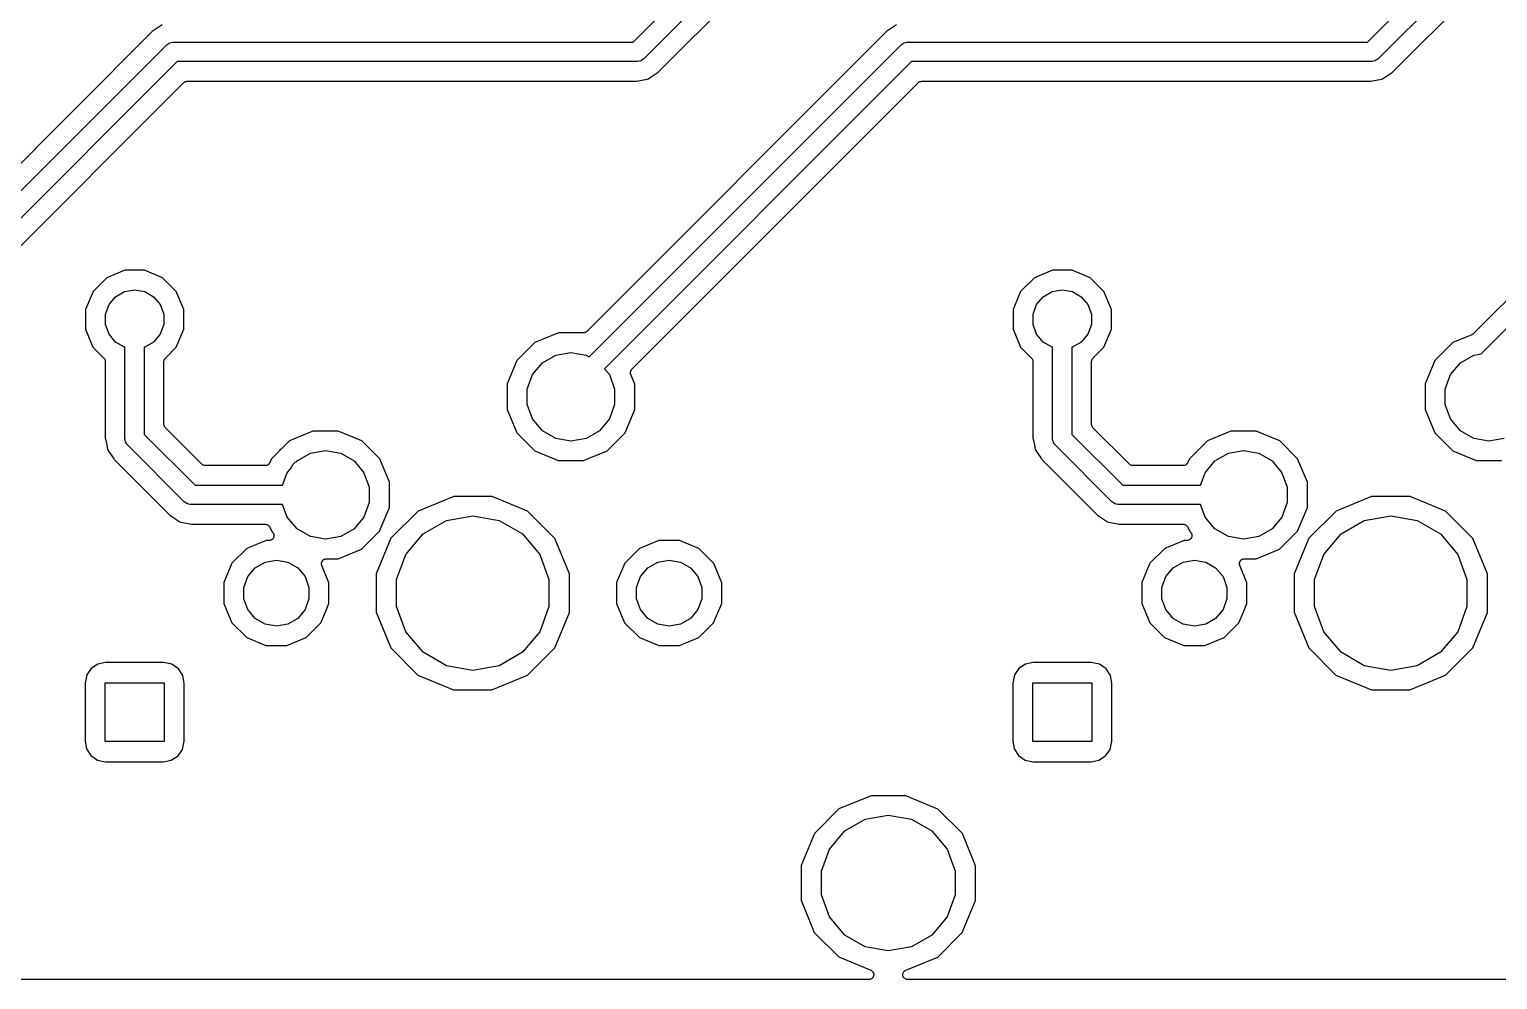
# Model space of a CAD drawing. Extents: x 30 to 169, y -146 to -30.
# Drawn here: x 90.28 to 128.26, y -146 to -121.42 of the extents above; entities that cross this region are included whole.
import ezdxf

# ---------------------------------------------------------------- set-up
doc = ezdxf.new("R2010")
doc.units = 0
doc.header["$MEASUREMENT"] = 0
doc.layers.add('BLACK', color=7, linetype='CONTINUOUS')

msp = doc.modelspace()

# ---------------------------------------------------------------- linework, layer by layer
at = {"layer": 'Black'}
for p, q in [((105.896, -121.75), (108.75, -118.896)), ((124.896, -121.75), (127.75, -118.896)), ((109.177, -119.177), (106.177, -122.177)), ((128.177, -119.177), (125.177, -122.177)), ((106.545, -122.527), (109.501, -119.571)), ((125.545, -122.527), (128.501, -119.571)), ((93.4552, -121.473), (85.6959, -129.232)), ((93.7109, -121.302), (93.4552, -121.473)), ((112.455, -121.473), (104.696, -129.232)), ((112.711, -121.302), (112.455, -121.473)), ((135.455, -121.473), (127.639, -129.289)), ((85.7599, -129.887), (93.8232, -121.823)), ((93.8232, -121.823), (93.8322, -121.817)), ((93.8322, -121.817), (93.8393, -121.808)), ((93.8393, -121.808), (93.8676, -121.792)), ((93.8676, -121.792), (93.8943, -121.773)), ((93.8943, -121.773), (93.905, -121.771)), ((93.905, -121.771), (93.9145, -121.765)), ((93.9145, -121.765), (93.9467, -121.759)), ((93.9467, -121.759), (93.9782, -121.751)), ((93.9782, -121.751), (93.9892, -121.752)), ((93.9892, -121.752), (94, -121.75)), ((94, -121.75), (105.896, -121.75)), ((104.76, -129.887), (112.823, -121.823)), ((112.823, -121.823), (112.832, -121.817)), ((112.832, -121.817), (112.839, -121.808)), ((112.839, -121.808), (112.868, -121.792)), ((112.868, -121.792), (112.894, -121.773)), ((112.894, -121.773), (112.905, -121.771)), ((112.905, -121.771), (112.914, -121.765)), ((112.914, -121.765), (112.947, -121.759)), ((112.947, -121.759), (112.978, -121.751)), ((112.978, -121.751), (112.989, -121.752)), ((112.989, -121.752), (113, -121.75)), ((113, -121.75), (118, -121.75)), ((118, -121.75), (124.896, -121.75)), ((127.863, -129.783), (135.823, -121.823)), ((94.1036, -122.25), (86.1575, -130.196)), ((106, -122.25), (94.1036, -122.25)), ((113.104, -122.25), (105.158, -130.196)), ((106.011, -122.248), (106, -122.25)), ((106.022, -122.249), (106.011, -122.248)), ((106.053, -122.241), (106.022, -122.249)), ((106.086, -122.235), (106.053, -122.241)), ((106.095, -122.229), (106.086, -122.235)), ((106.106, -122.227), (106.095, -122.229)), ((106.132, -122.208), (106.106, -122.227)), ((106.161, -122.192), (106.132, -122.208)), ((106.168, -122.183), (106.161, -122.192)), ((106.177, -122.177), (106.168, -122.183)), ((118, -122.25), (113.104, -122.25)), ((125, -122.25), (118, -122.25)), ((125.011, -122.248), (125, -122.25)), ((125.022, -122.249), (125.011, -122.248)), ((125.053, -122.241), (125.022, -122.249)), ((125.086, -122.235), (125.053, -122.241)), ((125.095, -122.229), (125.086, -122.235)), ((125.106, -122.227), (125.095, -122.229)), ((125.132, -122.208), (125.106, -122.227)), ((125.161, -122.192), (125.132, -122.208)), ((125.168, -122.183), (125.161, -122.192)), ((125.177, -122.177), (125.168, -122.183)), ((106.258, -122.704), (106.289, -122.698)), ((106.289, -122.698), (106.545, -122.527)), ((125.258, -122.704), (125.289, -122.698)), ((125.289, -122.698), (125.545, -122.527)), ((87.9651, -129.107), (94.2768, -122.795)), ((94.2768, -122.795), (94.2814, -122.792)), ((94.2814, -122.792), (94.2849, -122.788)), ((94.2849, -122.788), (94.2993, -122.779)), ((94.2993, -122.779), (94.3129, -122.77)), ((94.3129, -122.77), (94.3183, -122.768)), ((94.3183, -122.768), (94.3231, -122.766)), ((94.3231, -122.766), (94.3395, -122.763)), ((94.3395, -122.763), (94.3555, -122.758)), ((94.3555, -122.758), (94.3611, -122.759)), ((94.3611, -122.759), (94.3666, -122.758)), ((94.3666, -122.758), (105.987, -122.758)), ((105.987, -122.758), (106.258, -122.704)), ((106.258, -122.704), (106.258, -122.704)), ((106.965, -129.107), (113.277, -122.795)), ((113.277, -122.795), (113.281, -122.792)), ((113.281, -122.792), (113.285, -122.788)), ((113.285, -122.788), (113.299, -122.779)), ((113.299, -122.779), (113.313, -122.77)), ((113.313, -122.77), (113.318, -122.768)), ((113.318, -122.768), (113.323, -122.766)), ((113.323, -122.766), (113.339, -122.763)), ((113.339, -122.763), (113.356, -122.758)), ((113.356, -122.758), (113.361, -122.759)), ((113.361, -122.759), (113.367, -122.758)), ((113.367, -122.758), (124.987, -122.758)), ((124.987, -122.758), (125.258, -122.704)), ((125.258, -122.704), (125.258, -122.704)), ((92.2815, -127.843), (91.924, -128.2)), ((92.7485, -127.65), (92.2815, -127.843)), ((93.2537, -127.65), (92.7485, -127.65)), ((93.7203, -127.844), (93.2537, -127.65)), ((94.0773, -128.202), (93.7203, -127.844)), ((116.282, -127.843), (115.924, -128.2)), ((116.748, -127.65), (116.282, -127.843)), ((117.254, -127.65), (116.748, -127.65)), ((117.72, -127.844), (117.254, -127.65)), ((118.077, -128.202), (117.72, -127.844)), ((91.924, -128.2), (91.7302, -128.666)), ((92.3376, -128.538), (92.5083, -128.334)), ((92.5083, -128.334), (92.7384, -128.201)), ((92.7384, -128.201), (93, -128.155)), ((93, -128.155), (93.2616, -128.201)), ((93.2616, -128.201), (93.4917, -128.334)), ((93.4917, -128.334), (93.6624, -128.538)), ((94.2702, -128.668), (94.0773, -128.202)), ((115.924, -128.2), (115.73, -128.666)), ((116.338, -128.538), (116.508, -128.334)), ((116.508, -128.334), (116.738, -128.201)), ((116.738, -128.201), (117, -128.155)), ((117, -128.155), (117.262, -128.201)), ((117.262, -128.201), (117.492, -128.334)), ((117.492, -128.334), (117.662, -128.538)), ((118.27, -128.668), (118.077, -128.202)), ((91.7302, -128.666), (91.7298, -129.172)), ((92.2467, -128.787), (92.3376, -128.538)), ((93.6624, -128.538), (93.7533, -128.787)), ((94.2698, -129.174), (94.2702, -128.668)), ((115.73, -128.666), (115.73, -129.172)), ((116.247, -128.787), (116.338, -128.538)), ((117.662, -128.538), (117.753, -128.787)), ((118.27, -129.174), (118.27, -128.668)), ((92.2467, -129.053), (92.2467, -128.787)), ((92.3376, -129.302), (92.2467, -129.053)), ((93.7533, -129.053), (93.6624, -129.302)), ((93.7533, -128.787), (93.7533, -129.053)), ((105.866, -130.206), (106.965, -129.107)), ((116.247, -129.053), (116.247, -128.787)), ((116.338, -129.302), (116.247, -129.053)), ((117.753, -129.053), (117.662, -129.302)), ((117.753, -128.787), (117.753, -129.053)), ((91.7298, -129.172), (91.9227, -129.638)), ((92.5083, -129.506), (92.3376, -129.302)), ((92.7384, -129.639), (92.5083, -129.506)), ((93.4917, -129.506), (93.2616, -129.639)), ((93.6624, -129.302), (93.4917, -129.506)), ((94.076, -129.64), (94.2698, -129.174)), ((103.356, -129.52), (102.891, -129.984)), ((103.963, -129.269), (103.356, -129.52)), ((104.606, -129.269), (103.963, -129.269)), ((104.612, -129.268), (104.606, -129.269)), ((104.617, -129.269), (104.612, -129.268)), ((104.633, -129.265), (104.617, -129.269)), ((104.649, -129.262), (104.633, -129.265)), ((104.654, -129.259), (104.649, -129.262)), ((104.66, -129.257), (104.654, -129.259)), ((104.673, -129.248), (104.66, -129.257)), ((104.688, -129.24), (104.673, -129.248)), ((104.691, -129.235), (104.688, -129.24)), ((104.696, -129.232), (104.691, -129.235)), ((115.73, -129.172), (115.923, -129.638)), ((116.508, -129.506), (116.338, -129.302)), ((116.738, -129.639), (116.508, -129.506)), ((117.492, -129.506), (117.262, -129.639)), ((117.662, -129.302), (117.492, -129.506)), ((118.076, -129.64), (118.27, -129.174)), ((127.106, -129.52), (126.641, -129.984)), ((127.598, -129.316), (127.106, -129.52)), ((127.6, -129.315), (127.598, -129.316)), ((127.603, -129.314), (127.6, -129.315)), ((127.619, -129.303), (127.603, -129.314)), ((127.635, -129.293), (127.619, -129.303)), ((127.637, -129.29), (127.635, -129.293)), ((127.639, -129.289), (127.637, -129.29)), ((91.9227, -129.638), (92.2049, -129.921)), ((92.75, -129.641), (92.7384, -129.639)), ((92.75, -132), (92.75, -129.641)), ((93.2616, -129.639), (93.25, -129.641)), ((93.25, -129.641), (93.25, -131.896)), ((93.7953, -129.921), (94.076, -129.64)), ((103.552, -130.041), (103.898, -129.842)), ((103.898, -129.842), (104.29, -129.773)), ((104.29, -129.773), (104.682, -129.842)), ((104.682, -129.842), (104.76, -129.887)), ((115.923, -129.638), (116.205, -129.921)), ((116.75, -129.641), (116.738, -129.639)), ((116.75, -132), (116.75, -129.641)), ((117.262, -129.639), (117.25, -129.641)), ((117.25, -129.641), (117.25, -131.896)), ((117.795, -129.921), (118.076, -129.64)), ((127.302, -130.041), (127.648, -129.842)), ((127.648, -129.842), (127.844, -129.807)), ((127.844, -129.807), (127.848, -129.799)), ((127.848, -129.799), (127.857, -129.792)), ((127.857, -129.792), (127.863, -129.783)), ((92.2049, -129.921), (92.2081, -129.926)), ((92.2081, -129.926), (92.2123, -129.929)), ((92.2123, -129.929), (92.2206, -129.944)), ((92.2206, -129.944), (92.2301, -129.957)), ((92.2301, -129.957), (92.2316, -129.963)), ((92.2316, -129.963), (92.2343, -129.967)), ((92.2343, -129.967), (92.2372, -129.984)), ((92.2372, -129.984), (92.2415, -130)), ((92.2415, -130), (92.241, -130.005)), ((92.241, -130.005), (92.242, -130.011)), ((92.242, -130.011), (92.242, -131.987)), ((93.758, -130.01), (93.759, -130.005)), ((93.758, -131.633), (93.758, -130.01)), ((93.7585, -129.999), (93.7628, -129.983)), ((93.759, -130.005), (93.7585, -129.999)), ((93.7628, -129.983), (93.7657, -129.967)), ((93.7657, -129.967), (93.7685, -129.962)), ((93.7685, -129.962), (93.7699, -129.957)), ((93.7699, -129.957), (93.7794, -129.943)), ((93.7794, -129.943), (93.7877, -129.929)), ((93.7877, -129.929), (93.792, -129.925)), ((93.792, -129.925), (93.7953, -129.921)), ((102.891, -129.984), (102.639, -130.59)), ((103.296, -130.346), (103.552, -130.041)), ((105.158, -130.196), (105.284, -130.346)), ((105.829, -130.285), (105.833, -130.271)), ((105.83, -130.293), (105.829, -130.285)), ((105.829, -130.301), (105.83, -130.293)), ((105.833, -130.271), (105.835, -130.257)), ((105.835, -130.257), (105.839, -130.25)), ((105.839, -130.25), (105.841, -130.242)), ((105.841, -130.242), (105.849, -130.231)), ((105.849, -130.231), (105.855, -130.218)), ((105.855, -130.218), (105.861, -130.213)), ((105.861, -130.213), (105.866, -130.206)), ((116.205, -129.921), (116.208, -129.926)), ((116.208, -129.926), (116.212, -129.929)), ((116.212, -129.929), (116.221, -129.944)), ((116.221, -129.944), (116.23, -129.957)), ((116.23, -129.957), (116.232, -129.963)), ((116.232, -129.963), (116.234, -129.967)), ((116.234, -129.967), (116.237, -129.984)), ((116.237, -129.984), (116.242, -130)), ((116.242, -130), (116.241, -130.005)), ((116.241, -130.005), (116.242, -130.011)), ((116.242, -130.011), (116.242, -131.987)), ((117.758, -129.999), (117.763, -129.983)), ((117.759, -130.005), (117.758, -129.999)), ((117.758, -130.01), (117.759, -130.005)), ((117.758, -131.633), (117.758, -130.01)), ((117.763, -129.983), (117.766, -129.967)), ((117.766, -129.967), (117.768, -129.962)), ((117.768, -129.962), (117.77, -129.957)), ((117.77, -129.957), (117.779, -129.943)), ((117.779, -129.943), (117.788, -129.929)), ((117.788, -129.929), (117.792, -129.925)), ((117.792, -129.925), (117.795, -129.921)), ((126.641, -129.984), (126.389, -130.59)), ((127.046, -130.346), (127.302, -130.041)), ((102.639, -130.59), (102.639, -131.247)), ((103.16, -130.721), (103.296, -130.346)), ((105.284, -130.346), (105.42, -130.721)), ((105.832, -130.315), (105.829, -130.301)), ((105.833, -130.329), (105.832, -130.315)), ((105.837, -130.336), (105.833, -130.329)), ((105.838, -130.344), (105.837, -130.336)), ((105.941, -130.593), (105.838, -130.344)), ((105.941, -131.25), (105.941, -130.593)), ((126.389, -130.59), (126.389, -131.247)), ((126.91, -130.721), (127.046, -130.346)), ((103.16, -131.119), (103.16, -130.721)), ((105.42, -130.721), (105.42, -131.119)), ((126.91, -131.119), (126.91, -130.721)), ((102.639, -131.247), (102.89, -131.854)), ((103.296, -131.494), (103.16, -131.119)), ((105.42, -131.119), (105.284, -131.494)), ((105.689, -131.856), (105.941, -131.25)), ((126.389, -131.247), (126.64, -131.854)), ((127.046, -131.494), (126.91, -131.119)), ((93.759, -131.639), (93.758, -131.633)), ((93.7585, -131.644), (93.759, -131.639)), ((93.7628, -131.661), (93.7585, -131.644)), ((93.7657, -131.677), (93.7628, -131.661)), ((93.7685, -131.682), (93.7657, -131.677)), ((93.7699, -131.687), (93.7685, -131.682)), ((93.7794, -131.701), (93.7699, -131.687)), ((93.7877, -131.715), (93.7794, -131.701)), ((93.792, -131.719), (93.7877, -131.715)), ((93.7952, -131.723), (93.792, -131.719)), ((94.7368, -132.665), (93.7952, -131.723)), ((97.613, -131.809), (97.006, -132.06)), ((98.2698, -131.809), (97.613, -131.809)), ((98.8764, -132.061), (98.2698, -131.809)), ((103.552, -131.799), (103.296, -131.494)), ((103.898, -131.998), (103.552, -131.799)), ((105.028, -131.799), (104.682, -131.998)), ((105.284, -131.494), (105.028, -131.799)), ((117.759, -131.639), (117.758, -131.633)), ((117.758, -131.644), (117.759, -131.639)), ((117.763, -131.661), (117.758, -131.644)), ((117.766, -131.677), (117.763, -131.661)), ((117.768, -131.682), (117.766, -131.677)), ((117.77, -131.687), (117.768, -131.682)), ((117.779, -131.701), (117.77, -131.687)), ((117.788, -131.715), (117.779, -131.701)), ((117.792, -131.719), (117.788, -131.715)), ((117.795, -131.723), (117.792, -131.719)), ((118.737, -132.665), (117.795, -131.723)), ((121.363, -131.809), (120.756, -132.06)), ((122.02, -131.809), (121.363, -131.809)), ((122.626, -132.061), (122.02, -131.809)), ((127.302, -131.799), (127.046, -131.494)), ((127.648, -131.998), (127.302, -131.799)), ((92.242, -131.987), (92.2782, -132.169)), ((92.2782, -132.169), (92.302, -132.289)), ((92.7519, -132.011), (92.75, -132)), ((92.751, -132.022), (92.7519, -132.011)), ((92.7594, -132.053), (92.751, -132.022)), ((92.7651, -132.086), (92.7594, -132.053)), ((92.7706, -132.095), (92.7651, -132.086)), ((92.7734, -132.106), (92.7706, -132.095)), ((92.7922, -132.132), (92.7734, -132.106)), ((92.8085, -132.161), (92.7922, -132.132)), ((92.8169, -132.168), (92.8085, -132.161)), ((92.8232, -132.177), (92.8169, -132.168)), ((94.2832, -133.637), (92.8232, -132.177)), ((93.25, -131.896), (94.5636, -133.21)), ((97.006, -132.06), (96.8157, -132.249)), ((99.3405, -132.526), (98.8764, -132.061)), ((102.89, -131.854), (103.354, -132.319)), ((104.29, -132.067), (103.898, -131.998)), ((104.682, -131.998), (104.29, -132.067)), ((105.224, -132.32), (105.689, -131.856)), ((116.242, -131.987), (116.278, -132.169)), ((116.278, -132.169), (116.302, -132.289)), ((116.752, -132.011), (116.75, -132)), ((116.751, -132.022), (116.752, -132.011)), ((116.759, -132.053), (116.751, -132.022)), ((116.765, -132.086), (116.759, -132.053)), ((116.771, -132.095), (116.765, -132.086)), ((116.773, -132.106), (116.771, -132.095)), ((116.792, -132.132), (116.773, -132.106)), ((116.808, -132.161), (116.792, -132.132)), ((116.817, -132.168), (116.808, -132.161)), ((116.823, -132.177), (116.817, -132.168)), ((118.283, -133.637), (116.823, -132.177)), ((117.25, -131.896), (118.564, -133.21)), ((120.756, -132.06), (120.291, -132.524)), ((123.09, -132.526), (122.626, -132.061)), ((126.64, -131.854), (127.104, -132.319)), ((128.04, -132.067), (127.648, -131.998)), ((128.432, -131.998), (128.04, -132.067)), ((92.302, -132.289), (92.4587, -132.524)), ((92.4587, -132.524), (92.4729, -132.545)), ((92.4729, -132.545), (93.9152, -133.987)), ((96.5412, -132.524), (96.4996, -132.624)), ((96.7296, -132.335), (96.5412, -132.524)), ((96.7368, -132.325), (96.7296, -132.335)), ((96.7455, -132.316), (96.7368, -132.325)), ((96.7658, -132.286), (96.7455, -132.316)), ((96.7965, -132.265), (96.7658, -132.286)), ((96.8055, -132.257), (96.7965, -132.265)), ((96.8157, -132.249), (96.8055, -132.257)), ((97.2025, -132.581), (97.5476, -132.382)), ((97.5476, -132.382), (97.94, -132.313)), ((97.94, -132.313), (98.3324, -132.382)), ((98.3324, -132.382), (98.6775, -132.581)), ((99.5913, -133.133), (99.3405, -132.526)), ((103.354, -132.319), (103.96, -132.571)), ((103.96, -132.571), (104.617, -132.571)), ((104.617, -132.571), (105.224, -132.32)), ((116.302, -132.289), (116.459, -132.524)), ((116.459, -132.524), (116.473, -132.545)), ((116.473, -132.545), (117.915, -133.987)), ((120.291, -132.524), (120.25, -132.624)), ((120.952, -132.581), (121.298, -132.382)), ((121.298, -132.382), (121.69, -132.313)), ((121.69, -132.313), (122.082, -132.382)), ((122.082, -132.382), (122.428, -132.581)), ((123.341, -133.133), (123.09, -132.526)), ((127.104, -132.319), (127.71, -132.571)), ((127.71, -132.571), (128.367, -132.571)), ((94.7414, -132.668), (94.7368, -132.665)), ((94.7449, -132.672), (94.7414, -132.668)), ((94.7593, -132.681), (94.7449, -132.672)), ((94.7729, -132.69), (94.7593, -132.681)), ((94.7783, -132.692), (94.7729, -132.69)), ((94.7831, -132.694), (94.7783, -132.692)), ((94.7995, -132.697), (94.7831, -132.694)), ((94.8155, -132.702), (94.7995, -132.697)), ((94.8211, -132.701), (94.8155, -132.702)), ((94.8266, -132.702), (94.8211, -132.701)), ((96.3823, -132.702), (94.8266, -132.702)), ((96.3905, -132.701), (96.3823, -132.702)), ((96.3988, -132.701), (96.3905, -132.701)), ((96.412, -132.697), (96.3988, -132.701)), ((96.4257, -132.694), (96.412, -132.697)), ((96.4329, -132.69), (96.4257, -132.694)), ((96.4408, -132.688), (96.4329, -132.69)), ((96.4519, -132.679), (96.4408, -132.688)), ((96.4639, -132.672), (96.4519, -132.679)), ((96.4693, -132.666), (96.4639, -132.672)), ((96.4759, -132.661), (96.4693, -132.666)), ((96.4833, -132.649), (96.4759, -132.661)), ((96.4923, -132.638), (96.4833, -132.649)), ((96.4951, -132.631), (96.4923, -132.638)), ((96.4996, -132.624), (96.4951, -132.631)), ((96.8285, -133.21), (96.9464, -132.886)), ((96.9464, -132.886), (97.0613, -132.749)), ((97.0613, -132.749), (97.0952, -132.677)), ((97.0952, -132.677), (97.1566, -132.615)), ((97.1566, -132.615), (97.1849, -132.602)), ((97.1849, -132.602), (97.2025, -132.581)), ((98.6775, -132.581), (98.9336, -132.886)), ((98.9336, -132.886), (99.0699, -133.261)), ((118.741, -132.668), (118.737, -132.665)), ((118.745, -132.672), (118.741, -132.668)), ((118.759, -132.681), (118.745, -132.672)), ((118.773, -132.69), (118.759, -132.681)), ((118.778, -132.692), (118.773, -132.69)), ((118.783, -132.694), (118.778, -132.692)), ((118.799, -132.697), (118.783, -132.694)), ((118.816, -132.702), (118.799, -132.697)), ((118.821, -132.701), (118.816, -132.702)), ((118.827, -132.702), (118.821, -132.701)), ((120.132, -132.702), (118.827, -132.702)), ((120.14, -132.701), (120.132, -132.702)), ((120.149, -132.701), (120.14, -132.701)), ((120.162, -132.697), (120.149, -132.701)), ((120.176, -132.694), (120.162, -132.697)), ((120.183, -132.69), (120.176, -132.694)), ((120.191, -132.688), (120.183, -132.69)), ((120.202, -132.679), (120.191, -132.688)), ((120.214, -132.672), (120.202, -132.679)), ((120.219, -132.666), (120.214, -132.672)), ((120.226, -132.661), (120.219, -132.666)), ((120.233, -132.649), (120.226, -132.661)), ((120.242, -132.638), (120.233, -132.649)), ((120.245, -132.631), (120.242, -132.638)), ((120.25, -132.624), (120.245, -132.631)), ((120.579, -133.21), (120.696, -132.886)), ((120.696, -132.886), (120.952, -132.581)), ((122.428, -132.581), (122.684, -132.886)), ((122.684, -132.886), (122.82, -133.261)), ((94.5636, -133.21), (96.8285, -133.21)), ((99.0699, -133.261), (99.0699, -133.659)), ((99.5907, -133.79), (99.5913, -133.133)), ((118.564, -133.21), (120.579, -133.21)), ((122.82, -133.261), (122.82, -133.659)), ((123.341, -133.79), (123.341, -133.133)), ((94.2922, -133.643), (94.2832, -133.637)), ((94.2993, -133.652), (94.2922, -133.643)), ((94.3276, -133.668), (94.2993, -133.652)), ((94.3543, -133.687), (94.3276, -133.668)), ((94.365, -133.689), (94.3543, -133.687)), ((94.3745, -133.695), (94.365, -133.689)), ((94.4067, -133.701), (94.3745, -133.695)), ((94.4382, -133.709), (94.4067, -133.701)), ((94.4492, -133.708), (94.4382, -133.709)), ((94.46, -133.71), (94.4492, -133.708)), ((96.8285, -133.71), (94.46, -133.71)), ((96.9464, -134.034), (96.8285, -133.71)), ((99.0699, -133.659), (98.9336, -134.034)), ((101.255, -133.498), (100.335, -133.878)), ((102.25, -133.499), (101.255, -133.498)), ((103.169, -133.88), (102.25, -133.499)), ((118.292, -133.643), (118.283, -133.637)), ((118.299, -133.652), (118.292, -133.643)), ((118.328, -133.668), (118.299, -133.652)), ((118.354, -133.687), (118.328, -133.668)), ((118.365, -133.689), (118.354, -133.687)), ((118.374, -133.695), (118.365, -133.689)), ((118.407, -133.701), (118.374, -133.695)), ((118.438, -133.709), (118.407, -133.701)), ((118.449, -133.708), (118.438, -133.709)), ((118.46, -133.71), (118.449, -133.708)), ((120.579, -133.71), (118.46, -133.71)), ((120.696, -134.034), (120.579, -133.71)), ((122.82, -133.659), (122.684, -134.034)), ((125.005, -133.498), (124.085, -133.878)), ((126, -133.499), (125.005, -133.498)), ((126.919, -133.88), (126, -133.499)), ((93.9152, -133.987), (94.1709, -134.158)), ((97.2025, -134.339), (96.9464, -134.034)), ((98.9336, -134.034), (98.6775, -134.339)), ((99.3388, -134.396), (99.5907, -133.79)), ((100.335, -133.878), (99.6302, -134.581)), ((101.065, -134.119), (101.75, -133.998)), ((101.75, -133.998), (102.435, -134.119)), ((103.872, -134.585), (103.169, -133.88)), ((117.915, -133.987), (118.171, -134.158)), ((120.952, -134.339), (120.696, -134.034)), ((122.684, -134.034), (122.428, -134.339)), ((123.089, -134.396), (123.341, -133.79)), ((124.085, -133.878), (123.38, -134.581)), ((124.815, -134.119), (125.5, -133.998)), ((125.5, -133.998), (126.185, -134.119)), ((127.622, -134.585), (126.919, -133.88)), ((94.1709, -134.158), (94.2023, -134.164)), ((94.2023, -134.164), (94.2023, -134.164)), ((94.2023, -134.164), (94.4725, -134.218)), ((94.4725, -134.218), (96.3819, -134.218)), ((96.3819, -134.218), (96.3902, -134.219)), ((96.3902, -134.219), (96.3986, -134.219)), ((96.3986, -134.219), (96.4117, -134.223)), ((96.4117, -134.223), (96.4253, -134.226)), ((96.4253, -134.226), (96.4326, -134.23)), ((96.4326, -134.23), (96.4406, -134.232)), ((96.4406, -134.232), (96.4516, -134.241)), ((96.4516, -134.241), (96.4635, -134.248)), ((96.4635, -134.248), (96.4689, -134.254)), ((96.4689, -134.254), (96.4756, -134.259)), ((96.4756, -134.259), (96.483, -134.271)), ((96.483, -134.271), (96.4919, -134.281)), ((96.4919, -134.281), (96.4947, -134.289)), ((96.4947, -134.289), (96.4993, -134.297)), ((96.4993, -134.297), (96.5395, -134.394)), ((96.5395, -134.394), (96.5697, -134.424)), ((96.5697, -134.424), (96.5792, -134.438)), ((96.5792, -134.438), (96.5899, -134.451)), ((96.5899, -134.451), (96.5918, -134.456)), ((96.5918, -134.456), (96.595, -134.46)), ((96.595, -134.46), (96.5992, -134.476)), ((96.5992, -134.476), (96.6049, -134.492)), ((97.5476, -134.538), (97.2025, -134.339)), ((98.6775, -134.339), (98.3324, -134.538)), ((98.874, -134.86), (99.3388, -134.396)), ((100.017, -134.999), (100.463, -134.467)), ((100.463, -134.467), (101.065, -134.119)), ((102.435, -134.119), (103.037, -134.467)), ((103.037, -134.467), (103.483, -134.999)), ((118.171, -134.158), (118.202, -134.164)), ((118.202, -134.164), (118.202, -134.164)), ((118.202, -134.164), (118.473, -134.218)), ((118.473, -134.218), (120.132, -134.218)), ((120.132, -134.218), (120.14, -134.219)), ((120.14, -134.219), (120.149, -134.219)), ((120.149, -134.219), (120.162, -134.223)), ((120.162, -134.223), (120.175, -134.226)), ((120.175, -134.226), (120.183, -134.23)), ((120.183, -134.23), (120.191, -134.232)), ((120.191, -134.232), (120.202, -134.241)), ((120.202, -134.241), (120.214, -134.248)), ((120.214, -134.248), (120.219, -134.254)), ((120.219, -134.254), (120.226, -134.259)), ((120.226, -134.259), (120.233, -134.271)), ((120.233, -134.271), (120.242, -134.281)), ((120.242, -134.281), (120.245, -134.289)), ((120.245, -134.289), (120.249, -134.297)), ((120.249, -134.297), (120.29, -134.394)), ((120.29, -134.394), (120.32, -134.424)), ((120.32, -134.424), (120.329, -134.438)), ((120.329, -134.438), (120.34, -134.451)), ((120.34, -134.451), (120.342, -134.456)), ((120.342, -134.456), (120.345, -134.46)), ((120.345, -134.46), (120.349, -134.476)), ((120.349, -134.476), (120.355, -134.492)), ((121.298, -134.538), (120.952, -134.339)), ((122.428, -134.339), (122.082, -134.538)), ((122.624, -134.86), (123.089, -134.396)), ((123.767, -134.999), (124.213, -134.467)), ((124.213, -134.467), (124.815, -134.119)), ((126.185, -134.119), (126.787, -134.467)), ((126.787, -134.467), (127.233, -134.999)), ((95.9013, -134.847), (95.5187, -135.229)), ((96.4009, -134.641), (95.9013, -134.847)), ((96.4797, -134.641), (96.4009, -134.641)), ((96.4961, -134.638), (96.4797, -134.641)), ((96.5126, -134.637), (96.4961, -134.638)), ((96.5176, -134.634), (96.5126, -134.637)), ((96.5231, -134.633), (96.5176, -134.634)), ((96.5375, -134.625), (96.5231, -134.633)), ((96.5526, -134.618), (96.5375, -134.625)), ((96.5565, -134.614), (96.5526, -134.618)), ((96.5614, -134.611), (96.5565, -134.614)), ((96.572, -134.599), (96.5614, -134.611)), ((96.5838, -134.587), (96.572, -134.599)), ((96.5861, -134.582), (96.5838, -134.587)), ((96.5897, -134.578), (96.5861, -134.582)), ((96.5954, -134.562), (96.5897, -134.578)), ((96.6025, -134.547), (96.5954, -134.562)), ((96.6029, -134.541), (96.6025, -134.547)), ((96.6049, -134.536), (96.6029, -134.541)), ((96.6049, -134.492), (96.6049, -134.498)), ((96.6049, -134.498), (96.6063, -134.503)), ((96.6063, -134.503), (96.6049, -134.519)), ((96.6049, -134.519), (96.6049, -134.536)), ((97.94, -134.607), (97.5476, -134.538)), ((98.3324, -134.538), (97.94, -134.607)), ((99.6302, -134.581), (99.2485, -135.5)), ((104.252, -135.505), (103.872, -134.585)), ((106.061, -134.847), (105.679, -135.229)), ((106.561, -134.641), (106.061, -134.847)), ((107.101, -134.641), (106.561, -134.641)), ((107.601, -134.849), (107.101, -134.641)), ((107.983, -135.231), (107.601, -134.849)), ((119.651, -134.847), (119.269, -135.229)), ((120.151, -134.641), (119.651, -134.847)), ((120.23, -134.641), (120.151, -134.641)), ((120.246, -134.638), (120.23, -134.641)), ((120.263, -134.637), (120.246, -134.638)), ((120.268, -134.634), (120.263, -134.637)), ((120.273, -134.633), (120.268, -134.634)), ((120.288, -134.625), (120.273, -134.633)), ((120.303, -134.618), (120.288, -134.625)), ((120.307, -134.614), (120.303, -134.618)), ((120.311, -134.611), (120.307, -134.614)), ((120.322, -134.599), (120.311, -134.611)), ((120.334, -134.587), (120.322, -134.599)), ((120.336, -134.582), (120.334, -134.587)), ((120.34, -134.578), (120.336, -134.582)), ((120.345, -134.562), (120.34, -134.578)), ((120.352, -134.547), (120.345, -134.562)), ((120.353, -134.541), (120.352, -134.547)), ((120.355, -134.536), (120.353, -134.541)), ((120.355, -134.492), (120.355, -134.498)), ((120.355, -134.498), (120.356, -134.503)), ((120.356, -134.503), (120.355, -134.519)), ((120.355, -134.519), (120.355, -134.536)), ((121.69, -134.607), (121.298, -134.538)), ((122.082, -134.538), (121.69, -134.607)), ((123.38, -134.581), (122.999, -135.5)), ((128.002, -135.505), (127.622, -134.585)), ((95.5187, -135.229), (95.3113, -135.729)), ((96.121, -135.346), (96.3779, -135.197)), ((96.3779, -135.197), (96.67, -135.146)), ((96.67, -135.146), (96.9621, -135.197)), ((96.9621, -135.197), (97.219, -135.346)), ((97.836, -135.243), (97.8378, -135.23)), ((97.8378, -135.23), (97.8379, -135.216)), ((97.8379, -135.216), (97.8407, -135.208)), ((97.8407, -135.208), (97.8418, -135.2)), ((97.8418, -135.2), (97.8482, -135.187)), ((97.8482, -135.187), (97.853, -135.174)), ((97.853, -135.174), (97.8584, -135.168)), ((97.8584, -135.168), (97.8622, -135.161)), ((97.8622, -135.161), (97.8724, -135.151)), ((97.8724, -135.151), (97.8814, -135.141)), ((97.8814, -135.141), (97.8886, -135.136)), ((97.8886, -135.136), (97.8948, -135.131)), ((97.8948, -135.131), (97.9076, -135.126)), ((97.9076, -135.126), (97.9196, -135.119)), ((97.9196, -135.119), (97.9278, -135.117)), ((97.9278, -135.117), (97.9355, -135.114)), ((97.9355, -135.114), (97.9494, -135.113)), ((97.9494, -135.113), (97.963, -135.111)), ((97.963, -135.111), (98.267, -135.111)), ((98.267, -135.111), (98.874, -134.86)), ((99.7789, -135.652), (100.017, -134.999)), ((103.483, -134.999), (103.721, -135.652)), ((105.679, -135.229), (105.471, -135.729)), ((106.281, -135.346), (106.538, -135.197)), ((106.538, -135.197), (106.83, -135.146)), ((106.83, -135.146), (107.122, -135.197)), ((107.122, -135.197), (107.379, -135.346)), ((108.189, -135.731), (107.983, -135.231)), ((119.269, -135.229), (119.061, -135.729)), ((119.871, -135.346), (120.128, -135.197)), ((120.128, -135.197), (120.42, -135.146)), ((120.42, -135.146), (120.712, -135.197)), ((120.712, -135.197), (120.969, -135.346)), ((121.586, -135.243), (121.588, -135.23)), ((121.588, -135.216), (121.591, -135.208)), ((121.588, -135.23), (121.588, -135.216)), ((121.591, -135.208), (121.592, -135.2)), ((121.592, -135.2), (121.598, -135.187)), ((121.598, -135.187), (121.603, -135.174)), ((121.603, -135.174), (121.608, -135.168)), ((121.608, -135.168), (121.612, -135.161)), ((121.612, -135.161), (121.622, -135.151)), ((121.622, -135.151), (121.631, -135.141)), ((121.631, -135.141), (121.639, -135.136)), ((121.639, -135.136), (121.645, -135.131)), ((121.645, -135.131), (121.658, -135.126)), ((121.658, -135.126), (121.67, -135.119)), ((121.67, -135.119), (121.678, -135.117)), ((121.678, -135.117), (121.686, -135.114)), ((121.686, -135.114), (121.699, -135.113)), ((121.699, -135.113), (121.713, -135.111)), ((121.713, -135.111), (122.017, -135.111)), ((122.017, -135.111), (122.624, -134.86)), ((123.529, -135.652), (123.767, -134.999)), ((127.233, -134.999), (127.471, -135.652)), ((95.8288, -135.852), (95.9303, -135.573)), ((95.9303, -135.573), (96.121, -135.346)), ((97.219, -135.346), (97.4097, -135.573)), ((97.4097, -135.573), (97.5112, -135.852)), ((97.8378, -135.252), (97.836, -135.243)), ((97.8378, -135.26), (97.8378, -135.252)), ((97.8425, -135.273), (97.8378, -135.26)), ((97.8455, -135.287), (97.8425, -135.273)), ((98.0291, -135.731), (97.8455, -135.287)), ((99.2485, -135.5), (99.2477, -136.495)), ((104.252, -136.294), (104.252, -135.505)), ((105.989, -135.852), (106.09, -135.573)), ((106.09, -135.573), (106.281, -135.346)), ((107.379, -135.346), (107.57, -135.573)), ((107.57, -135.573), (107.671, -135.852)), ((119.579, -135.852), (119.68, -135.573)), ((119.68, -135.573), (119.871, -135.346)), ((120.969, -135.346), (121.16, -135.573)), ((121.16, -135.573), (121.261, -135.852)), ((121.588, -135.252), (121.586, -135.243)), ((121.588, -135.26), (121.588, -135.252)), ((121.593, -135.273), (121.588, -135.26)), ((121.596, -135.287), (121.593, -135.273)), ((121.779, -135.731), (121.596, -135.287)), ((122.999, -135.5), (122.998, -136.495)), ((128.002, -136.294), (128.002, -135.505)), ((95.3113, -135.729), (95.3109, -136.269)), ((95.8288, -136.148), (95.8288, -135.852)), ((97.5112, -135.852), (97.5112, -136.148)), ((98.0287, -136.271), (98.0291, -135.731)), ((99.7789, -136.348), (99.7789, -135.652)), ((103.721, -135.652), (103.721, -136.348)), ((105.471, -135.729), (105.471, -136.269)), ((105.989, -136.148), (105.989, -135.852)), ((107.671, -135.852), (107.671, -136.148)), ((108.189, -136.271), (108.189, -135.731)), ((119.061, -135.729), (119.061, -136.269)), ((119.579, -136.148), (119.579, -135.852)), ((121.261, -135.852), (121.261, -136.148)), ((121.779, -136.271), (121.779, -135.731)), ((123.529, -136.348), (123.529, -135.652)), ((127.471, -135.652), (127.471, -136.348)), ((95.3109, -136.269), (95.5173, -136.769)), ((95.9303, -136.427), (95.8288, -136.148)), ((97.5112, -136.148), (97.4097, -136.427)), ((97.9454, -136.472), (98.0287, -136.271)), ((100.017, -137.001), (99.7789, -136.348)), ((103.721, -136.348), (103.483, -137.001)), ((104.251, -136.5), (104.252, -136.294)), ((104.252, -136.294), (104.252, -136.294)), ((105.471, -136.269), (105.677, -136.769)), ((106.09, -136.427), (105.989, -136.148)), ((107.671, -136.148), (107.57, -136.427)), ((107.981, -136.771), (108.189, -136.271)), ((119.061, -136.269), (119.267, -136.769)), ((119.68, -136.427), (119.579, -136.148)), ((121.261, -136.148), (121.16, -136.427)), ((121.695, -136.472), (121.779, -136.271)), ((123.767, -137.001), (123.529, -136.348)), ((127.471, -136.348), (127.233, -137.001)), ((128.001, -136.5), (128.002, -136.294)), ((128.002, -136.294), (128.002, -136.294)), ((96.121, -136.654), (95.9303, -136.427)), ((96.3779, -136.803), (96.121, -136.654)), ((97.219, -136.654), (96.9621, -136.803)), ((97.4097, -136.427), (97.219, -136.654)), ((97.8213, -136.771), (97.9454, -136.472)), ((99.2477, -136.495), (99.6278, -137.415)), ((103.87, -137.419), (104.251, -136.5)), ((106.281, -136.654), (106.09, -136.427)), ((106.538, -136.803), (106.281, -136.654)), ((107.379, -136.654), (107.122, -136.803)), ((107.57, -136.427), (107.379, -136.654)), ((119.871, -136.654), (119.68, -136.427)), ((120.128, -136.803), (119.871, -136.654)), ((120.969, -136.654), (120.712, -136.803)), ((121.16, -136.427), (120.969, -136.654)), ((121.571, -136.771), (121.695, -136.472)), ((122.998, -136.495), (123.378, -137.415)), ((127.62, -137.419), (128.001, -136.5)), ((95.5173, -136.769), (95.8992, -137.151)), ((96.67, -136.854), (96.3779, -136.803)), ((96.9621, -136.803), (96.67, -136.854)), ((97.4387, -137.153), (97.8213, -136.771)), ((100.463, -137.533), (100.017, -137.001)), ((103.483, -137.001), (103.037, -137.533)), ((105.677, -136.769), (106.059, -137.151)), ((106.83, -136.854), (106.538, -136.803)), ((107.122, -136.803), (106.83, -136.854)), ((107.599, -137.153), (107.981, -136.771)), ((119.267, -136.769), (119.649, -137.151)), ((120.42, -136.854), (120.128, -136.803)), ((120.712, -136.803), (120.42, -136.854)), ((121.189, -137.153), (121.571, -136.771)), ((124.213, -137.533), (123.767, -137.001)), ((127.233, -137.001), (126.787, -137.533)), ((95.8992, -137.151), (96.3985, -137.359)), ((96.3985, -137.359), (96.9391, -137.359)), ((96.9391, -137.359), (97.4387, -137.153)), ((99.6278, -137.415), (100.331, -138.12)), ((103.165, -138.122), (103.87, -137.419)), ((106.059, -137.151), (106.559, -137.359)), ((106.559, -137.359), (107.099, -137.359)), ((107.099, -137.359), (107.599, -137.153)), ((119.649, -137.151), (120.149, -137.359)), ((120.149, -137.359), (120.689, -137.359)), ((120.689, -137.359), (121.189, -137.153)), ((123.378, -137.415), (124.081, -138.12)), ((126.915, -138.122), (127.62, -137.419)), ((92.0505, -137.835), (91.8769, -137.947)), ((92.2498, -137.798), (92.0505, -137.835)), ((93.7493, -137.798), (92.2498, -137.798)), ((93.9635, -137.841), (93.7493, -137.798)), ((94.1332, -137.957), (93.9635, -137.841)), ((101.065, -137.881), (100.463, -137.533)), ((101.75, -138.002), (101.065, -137.881)), ((102.435, -137.881), (101.75, -138.002)), ((103.037, -137.533), (102.435, -137.881)), ((116.051, -137.835), (115.877, -137.947)), ((116.25, -137.798), (116.051, -137.835)), ((117.749, -137.798), (116.25, -137.798)), ((117.963, -137.841), (117.749, -137.798)), ((118.133, -137.957), (117.963, -137.841)), ((124.815, -137.881), (124.213, -137.533)), ((125.5, -138.002), (124.815, -137.881)), ((126.185, -137.881), (125.5, -138.002)), ((126.787, -137.533), (126.185, -137.881)), ((91.7609, -138.117), (91.7176, -138.331)), ((91.8769, -137.947), (91.7609, -138.117)), ((94.2449, -138.131), (94.1332, -137.957)), ((94.2824, -138.33), (94.2449, -138.131)), ((100.331, -138.12), (101.25, -138.501)), ((102.245, -138.502), (102.976, -138.201)), ((102.976, -138.201), (103.165, -138.122)), ((102.976, -138.201), (102.976, -138.201)), ((115.761, -138.117), (115.718, -138.331)), ((115.877, -137.947), (115.761, -138.117)), ((118.245, -138.131), (118.133, -137.957)), ((118.282, -138.33), (118.245, -138.131)), ((124.081, -138.12), (125, -138.501)), ((125.995, -138.502), (126.726, -138.201)), ((126.726, -138.201), (126.915, -138.122)), ((126.726, -138.201), (126.726, -138.201)), ((91.7176, -138.331), (91.7176, -139.83)), ((92.238, -139.842), (92.238, -138.318)), ((92.238, -138.318), (93.762, -138.318)), ((93.762, -138.318), (93.762, -139.842)), ((94.2824, -139.829), (94.2824, -138.33)), ((101.25, -138.501), (102.245, -138.502)), ((115.718, -138.331), (115.718, -139.83)), ((116.238, -139.842), (116.238, -138.318)), ((116.238, -138.318), (117.762, -138.318)), ((117.762, -138.318), (117.762, -139.842)), ((118.282, -139.829), (118.282, -138.33)), ((125, -138.501), (125.995, -138.502)), ((91.7176, -139.83), (91.7551, -140.029)), ((91.7551, -140.029), (91.8668, -140.203)), ((93.762, -139.842), (92.238, -139.842)), ((94.1231, -140.213), (94.2391, -140.043)), ((94.2391, -140.043), (94.2824, -139.829)), ((115.718, -139.83), (115.755, -140.029)), ((115.755, -140.029), (115.867, -140.203)), ((117.762, -139.842), (116.238, -139.842)), ((118.123, -140.213), (118.239, -140.043)), ((118.239, -140.043), (118.282, -139.829)), ((91.8668, -140.203), (92.0365, -140.319)), ((92.0365, -140.319), (92.2507, -140.362)), ((92.2507, -140.362), (93.7502, -140.362)), ((93.7502, -140.362), (93.9495, -140.325)), ((93.9495, -140.325), (94.1231, -140.213)), ((115.867, -140.203), (116.037, -140.319)), ((116.037, -140.319), (116.251, -140.362)), ((116.251, -140.362), (117.75, -140.362)), ((117.75, -140.362), (117.949, -140.325)), ((117.949, -140.325), (118.123, -140.213)), ((112.053, -141.242), (111.223, -141.585)), ((112.951, -141.242), (112.053, -141.242)), ((113.781, -141.587), (112.951, -141.242)), ((111.223, -141.585), (110.587, -142.219)), ((114.415, -142.223), (113.781, -141.587)), ((111.371, -142.154), (111.899, -141.849)), ((111.899, -141.849), (112.5, -141.743)), ((112.5, -141.743), (113.101, -141.849)), ((113.101, -141.849), (113.629, -142.154)), ((110.587, -142.219), (110.242, -143.049)), ((110.979, -142.622), (111.371, -142.154)), ((113.629, -142.154), (114.021, -142.622)), ((114.758, -143.053), (114.415, -142.223)), ((110.77, -143.195), (110.979, -142.622)), ((114.021, -142.622), (114.23, -143.195)), ((110.242, -143.049), (110.242, -143.947)), ((110.77, -143.805), (110.77, -143.195)), ((114.23, -143.195), (114.23, -143.805)), ((114.758, -143.951), (114.758, -143.053)), ((110.242, -143.947), (110.585, -144.777)), ((110.979, -144.378), (110.77, -143.805)), ((114.23, -143.805), (114.021, -144.378)), ((114.413, -144.781), (114.758, -143.951)), ((111.371, -144.846), (110.979, -144.378)), ((114.021, -144.378), (113.629, -144.846)), ((110.585, -144.777), (111.219, -145.413)), ((111.899, -145.151), (111.371, -144.846)), ((113.629, -144.846), (113.101, -145.151)), ((113.777, -145.415), (114.413, -144.781)), ((111.219, -145.413), (112.044, -145.756)), ((112.5, -145.257), (111.899, -145.151)), ((113.101, -145.151), (112.5, -145.257)), ((112.954, -145.756), (113.777, -145.415)), ((112.044, -145.756), (112.061, -145.766)), ((112.061, -145.766), (112.077, -145.776)), ((112.077, -145.776), (112.079, -145.778)), ((112.079, -145.778), (112.081, -145.779)), ((112.081, -145.779), (112.093, -145.795)), ((112.093, -145.795), (112.106, -145.809)), ((112.106, -145.809), (112.107, -145.812)), ((112.107, -145.812), (112.108, -145.814)), ((112.108, -145.814), (112.114, -145.833)), ((112.114, -145.833), (112.121, -145.851)), ((112.121, -145.851), (112.121, -145.854)), ((112.121, -145.854), (112.122, -145.857)), ((112.122, -145.857), (112.121, -145.876)), ((112.876, -145.856), (112.877, -145.854)), ((112.877, -145.876), (112.876, -145.856)), ((112.877, -145.851), (112.884, -145.833)), ((112.877, -145.854), (112.877, -145.851)), ((112.884, -145.833), (112.89, -145.814)), ((112.89, -145.814), (112.891, -145.812)), ((112.891, -145.812), (112.892, -145.809)), ((112.892, -145.809), (112.905, -145.795)), ((112.905, -145.795), (112.917, -145.779)), ((112.917, -145.779), (112.919, -145.778)), ((112.919, -145.778), (112.921, -145.776)), ((112.921, -145.776), (112.938, -145.766)), ((112.938, -145.766), (112.954, -145.756)), ((111.996, -146), (73.9024, -146)), ((112.015, -145.997), (111.996, -146)), ((112.034, -145.994), (112.015, -145.997)), ((112.036, -145.993), (112.034, -145.994)), ((112.039, -145.992), (112.036, -145.993)), ((112.056, -145.983), (112.039, -145.992)), ((112.073, -145.974), (112.056, -145.983)), ((112.075, -145.972), (112.073, -145.974)), ((112.077, -145.97), (112.075, -145.972)), ((112.09, -145.956), (112.077, -145.97)), ((112.103, -145.941), (112.09, -145.956)), ((112.104, -145.939), (112.103, -145.941)), ((112.106, -145.936), (112.104, -145.939)), ((112.112, -145.918), (112.106, -145.936)), ((112.12, -145.901), (112.112, -145.918)), ((112.121, -145.895), (112.12, -145.898)), ((112.12, -145.898), (112.12, -145.901)), ((112.121, -145.876), (112.121, -145.895)), ((112.877, -145.895), (112.877, -145.876)), ((112.878, -145.898), (112.877, -145.895)), ((112.878, -145.9), (112.878, -145.898)), ((112.886, -145.918), (112.878, -145.9)), ((112.892, -145.936), (112.886, -145.918)), ((112.894, -145.939), (112.892, -145.936)), ((112.895, -145.941), (112.894, -145.939)), ((112.908, -145.955), (112.895, -145.941)), ((112.921, -145.97), (112.908, -145.955)), ((112.923, -145.972), (112.921, -145.97)), ((112.925, -145.974), (112.923, -145.972)), ((112.942, -145.983), (112.925, -145.974)), ((112.959, -145.992), (112.942, -145.983)), ((112.962, -145.993), (112.959, -145.992)), ((112.964, -145.994), (112.962, -145.993)), ((112.983, -145.997), (112.964, -145.994)), ((113.002, -146), (112.983, -145.997)), ((165.596, -146), (113.002, -146))]:
    msp.add_line(p, q, dxfattribs=at)

doc.saveas('drawing.dxf')
